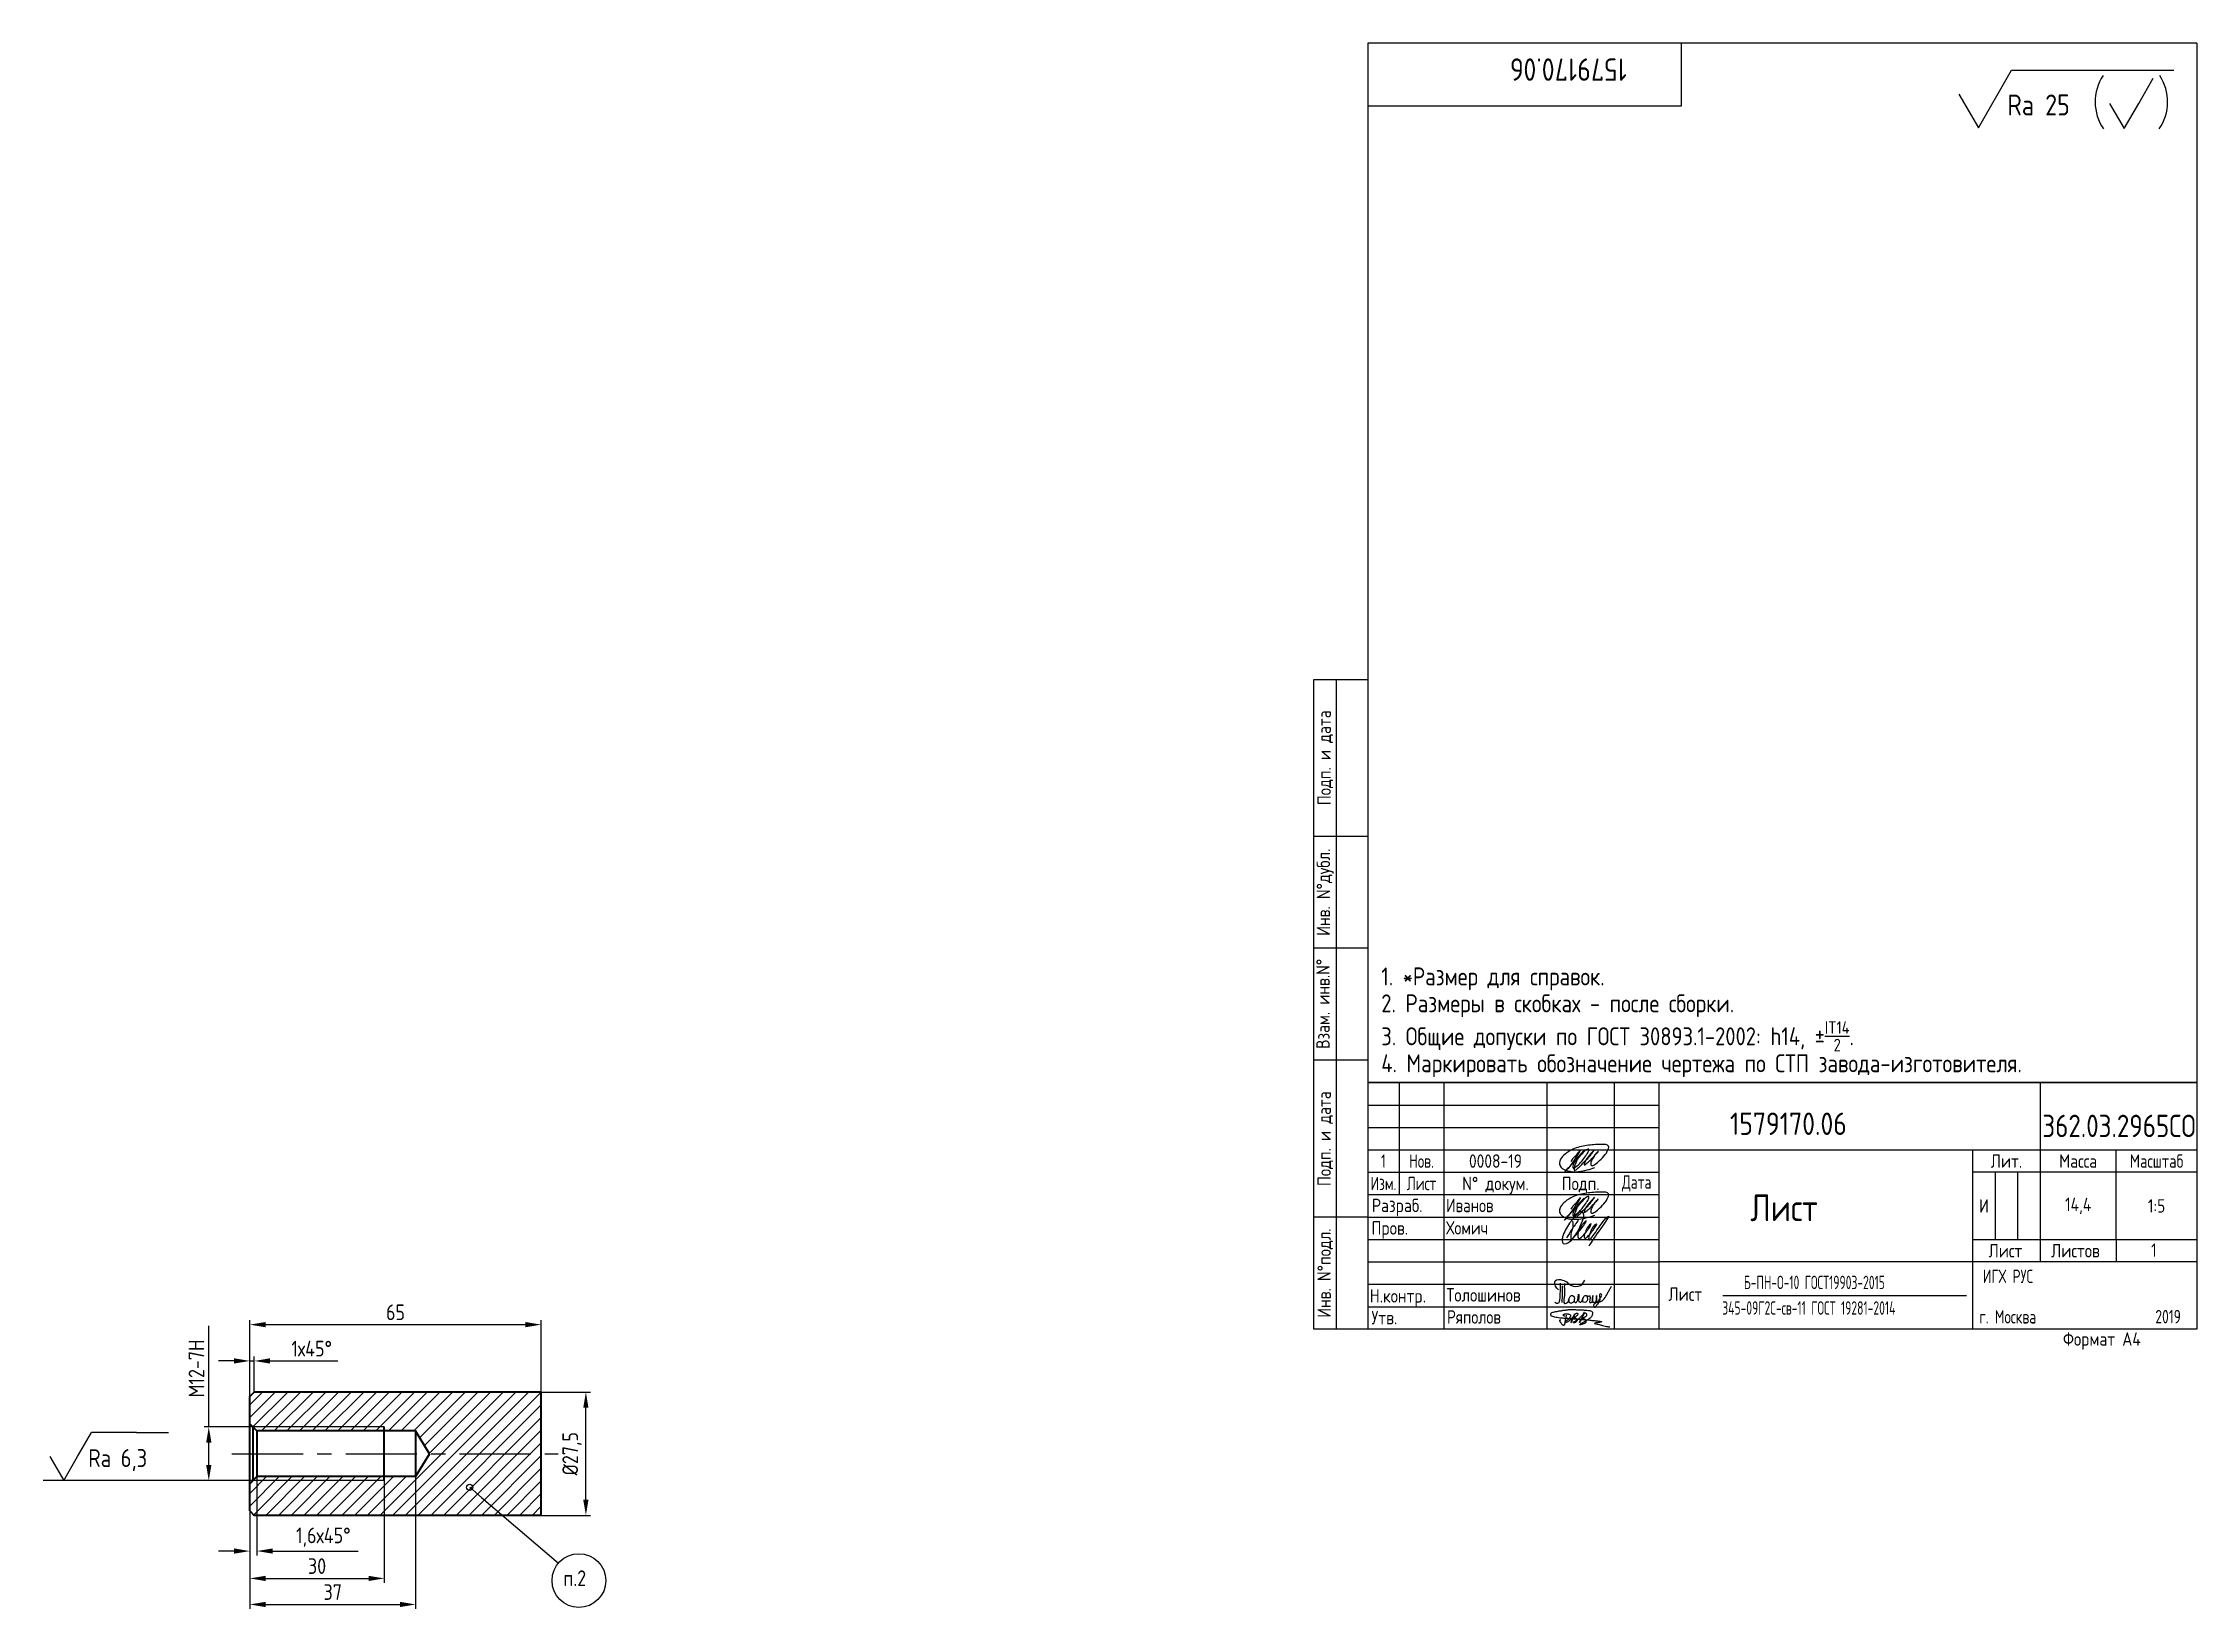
# Model space of a CAD drawing. Header units: millimetres. Extents: x 92 to 573, y 86 to 436.
# The model-space entities are those that its viewports show. They can reach past a viewport. Long polylines and large blocks are cut down to what shows.
import ezdxf
from ezdxf.enums import TextEntityAlignment as Align

# ---------------------------------------------------------------- set-up
doc = ezdxf.new("R2010")
doc.units = ezdxf.units.MM
doc.linetypes.add('CENTER', pattern=[50.8, 31.75, -6.35, 6.35, -6.35])
for name, color, linetype in [('12_SURFACE_FINISH', 7, 'Continuous'), ('Bord', 1, 'Continuous'), ('Cen', 5, 'CENTER'), ('Cont', 6, 'Continuous'), ('Dim', 7, 'Continuous'), ('Text', 3, 'Continuous'), ('Textb', 6, 'Continuous'), ('Подписи', 10, 'Continuous')]:
    doc.layers.add(name, color=color, linetype=linetype)
for name, color, linetype, lineweight in [('AM_5', 3, 'Continuous', 25), ('Con', 6, 'Continuous', 40), ('Основные', 5, 'Continuous', 40)]:
    doc.layers.add(name, color=color, linetype=linetype, lineweight=lineweight)
doc.styles.add('Style1', font='romans.shx', dxfattribs={"width": 0.8})
doc.dimstyles.new('DIMSTYLE_1$0', dxfattribs={"dimtxt": 3.5, "dimasz": 3.5, "dimexe": 1, "dimexo": 0, "dimgap": 1, "dimtad": 1, "dimdec": 1, "dimlfac": 5, "dimtxsty": 'Style1', "dimcen": 0.09, "dimadec": 1, "dimazin": 2, "dimtp": 0.8, "dimtm": 0.8, "dimtfac": 1, "dimtdec": 1, "dimtofl": 0, "dimtmove": 0, "dimatfit": 3, "dimfxl": 1, "dimtolj": 1, "dimarcsym": 0})

# ---------------------------------------------------------------- blocks, each defined once
blk = doc.blocks.new('*D5')
at = {"layer": 'AM_5', "color": 0, "lineweight": -2, "transparency": 16777216}
for p, q in [((129.24, 126.93), (129.24, 149.49)), ((141.24, 126.93), (128.24, 126.93)), ((129.24, 118.43), (129.24, 123.43)), ((139.1, 114.93), (128.24, 114.93))]:
    blk.add_line(p, q, dxfattribs=at)
at = {"layer": 'AM_5', "color": 0, "transparency": 16777216}
for points in [[(128.66, 123.43), (129.83, 123.43), (129.24, 126.93)], [(128.66, 118.43), (129.83, 118.43), (129.24, 114.93)]]:
    blk.add_solid(points, dxfattribs=at)
at = {"layer": 'Defpoints', "color": 0, "transparency": 16777216}
for p in [(129.24, 126.93), (141.24, 126.93), (139.1, 114.93)]:
    blk.add_point(p, dxfattribs=at)
at = {"layer": 'AM_5', "color": 0, "transparency": 16777216, "insert": (126.49, 139.96), "char_height": 3.5, "attachment_point": 5, "rotation": 90, "style": 'Style1'}
blk.add_mtext('\\A1;М12-7Н', dxfattribs=at)
blk = doc.blocks.new('*D6')
at = {"layer": 'AM_5', "color": 0, "lineweight": -2, "transparency": 16777216}
for p, q in [((168.4, 115.83), (168.4, 92.11)), ((138.4, 114.23), (138.4, 92.11)), ((141.9, 93.11), (164.9, 93.11))]:
    blk.add_line(p, q, dxfattribs=at)
at = {"layer": 'AM_5', "color": 0, "transparency": 16777216}
for points in [[(141.9, 93.69), (141.9, 92.53), (138.4, 93.11)], [(164.9, 93.69), (164.9, 92.53), (168.4, 93.11)]]:
    blk.add_solid(points, dxfattribs=at)
at = {"layer": 'Defpoints', "color": 0, "transparency": 16777216}
for p in [(168.4, 115.83), (138.4, 114.23), (168.4, 93.11)]:
    blk.add_point(p, dxfattribs=at)
at = {"layer": 'AM_5', "color": 0, "transparency": 16777216, "insert": (153.4, 95.86), "char_height": 3.5, "attachment_point": 5, "style": 'Style1'}
blk.add_mtext('\\A1;30', dxfattribs=at)
blk = doc.blocks.new('*D7')
at = {"layer": 'AM_5', "color": 0, "lineweight": -2, "transparency": 16777216}
for p, q in [((175.4, 115.83), (175.4, 86.3)), ((138.4, 114.23), (138.4, 86.3)), ((141.9, 87.3), (171.9, 87.3))]:
    blk.add_line(p, q, dxfattribs=at)
at = {"layer": 'AM_5', "color": 0, "transparency": 16777216}
for points in [[(141.9, 87.88), (141.9, 86.71), (138.4, 87.3)], [(171.9, 87.88), (171.9, 86.71), (175.4, 87.3)]]:
    blk.add_solid(points, dxfattribs=at)
at = {"layer": 'Defpoints', "color": 0, "transparency": 16777216}
for p in [(175.4, 115.83), (138.4, 114.23), (175.4, 87.3)]:
    blk.add_point(p, dxfattribs=at)
at = {"layer": 'AM_5', "color": 0, "transparency": 16777216, "insert": (156.9, 90.05), "char_height": 3.5, "attachment_point": 5, "style": 'Style1'}
blk.add_mtext('\\A1;37', dxfattribs=at)
blk = doc.blocks.new('*D8')
at = {"layer": 'AM_5', "color": 0, "lineweight": -2, "transparency": 16777216}
for p, q in [((138.4, 108.18), (138.4, 150.74)), ((141.9, 149.74), (199.9, 149.74)), ((203.4, 108.18), (203.4, 150.74))]:
    blk.add_line(p, q, dxfattribs=at)
at = {"layer": 'AM_5', "color": 0, "transparency": 16777216}
for points in [[(141.9, 150.32), (141.9, 149.16), (138.4, 149.74)], [(199.9, 150.32), (199.9, 149.16), (203.4, 149.74)]]:
    blk.add_solid(points, dxfattribs=at)
at = {"layer": 'Defpoints', "color": 0, "transparency": 16777216}
for p in [(203.4, 149.74), (138.4, 108.18), (203.4, 108.18)]:
    blk.add_point(p, dxfattribs=at)
at = {"layer": 'AM_5', "color": 0, "transparency": 16777216, "insert": (170.9, 152.49), "char_height": 3.5, "attachment_point": 5, "style": 'Style1'}
blk.add_mtext('\\A1;65', dxfattribs=at)
blk = doc.blocks.new('*D9')
at = {"layer": 'AM_5', "color": 0, "lineweight": -2, "transparency": 16777216}
for p, q in [((201.38, 134.68), (214.38, 134.68)), ((213.38, 110.68), (213.38, 131.18)), ((201.38, 107.18), (214.38, 107.18))]:
    blk.add_line(p, q, dxfattribs=at)
at = {"layer": 'AM_5', "color": 0, "transparency": 16777216}
for points in [[(212.79, 131.18), (213.96, 131.18), (213.38, 134.68)], [(212.79, 110.68), (213.96, 110.68), (213.38, 107.18)]]:
    blk.add_solid(points, dxfattribs=at)
at = {"layer": 'Defpoints', "color": 0, "transparency": 16777216}
for p in [(201.38, 134.68), (213.38, 134.68), (201.38, 107.18)]:
    blk.add_point(p, dxfattribs=at)
at = {"layer": 'AM_5', "color": 0, "transparency": 16777216, "insert": (210.29, 120.93), "char_height": 3.5, "attachment_point": 5, "rotation": 90, "style": 'Style1'}
blk.add_mtext('\\A1;%%C27,5', dxfattribs=at)
blk = doc.blocks.new('*D10')
at = {"layer": 'AM_5', "color": 0, "lineweight": -2, "transparency": 16777216}
for p, q in [((134.9, 141.64), (131.4, 141.64)), ((138.4, 126.5), (138.4, 142.64)), ((138.4, 141.64), (139.4, 141.64)), ((139.4, 134.68), (139.4, 142.64)), ((142.9, 141.64), (158, 141.64))]:
    blk.add_line(p, q, dxfattribs=at)
at = {"layer": 'AM_5', "color": 0, "transparency": 16777216}
for points in [[(134.9, 142.23), (134.9, 141.06), (138.4, 141.64)], [(142.9, 142.23), (142.9, 141.06), (139.4, 141.64)]]:
    blk.add_solid(points, dxfattribs=at)
at = {"layer": 'Defpoints', "color": 0, "transparency": 16777216}
for p in [(139.4, 141.64), (139.4, 134.68), (138.4, 126.5)]:
    blk.add_point(p, dxfattribs=at)
at = {"layer": 'AM_5', "color": 0, "transparency": 16777216, "insert": (152.2, 144.39), "char_height": 3.5, "attachment_point": 5, "style": 'Style1'}
blk.add_mtext('\\A1;1х45%%D', dxfattribs=at)
blk = doc.blocks.new('*D11')
at = {"layer": 'AM_5', "color": 0, "lineweight": -2, "transparency": 16777216}
for p, q in [((140, 115.83), (140, 98.21)), ((138.4, 114.23), (138.4, 98.21)), ((134.9, 99.21), (131.4, 99.21)), ((143.5, 99.21), (162.6, 99.21))]:
    blk.add_line(p, q, dxfattribs=at)
at = {"layer": 'AM_5', "color": 0, "transparency": 16777216}
for points in [[(134.9, 99.8), (134.9, 98.63), (138.4, 99.21)], [(143.5, 99.8), (143.5, 98.63), (140, 99.21)]]:
    blk.add_solid(points, dxfattribs=at)
at = {"layer": 'Defpoints', "color": 0, "transparency": 16777216}
for p in [(140, 115.83), (138.4, 114.23), (140, 99.21)]:
    blk.add_point(p, dxfattribs=at)
at = {"layer": 'AM_5', "color": 0, "transparency": 16777216, "insert": (154.8, 102.3), "char_height": 3.5, "attachment_point": 5, "style": 'Style1'}
blk.add_mtext('\\A1;1,6х45%%D', dxfattribs=at)
blk = doc.blocks.new('_DOTBLANK')
at = {"color": 0, "linetype": 'ByBlock'}
blk.add_line((-1, 0), (0, 0), dxfattribs=at)
blk.add_circle((0, 0), 0.2, dxfattribs=at)
blk = doc.blocks.new('A$C63F45750')
at = {"layer": 'Text'}
for points, knots in [([(3.17, 2.37), (3.12, 2.38), (3.04, 2.41), (2.94, 2.5), (2.85, 2.57), (2.79, 2.69), (2.87, 2.77), (2.99, 2.84), (3.16, 2.89), (3.36, 2.93), (3.6, 2.95), (3.82, 2.92), (4.05, 2.87), (4.25, 2.78), (4.45, 2.63), (4.46, 2.42), (4.38, 2.26), (4.28, 2.1), (4.17, 1.94), (4.03, 1.78), (3.89, 1.62), (3.75, 1.52), (3.63, 1.43), (3.49, 1.36), (3.35, 1.3), (3.24, 1.25), (3.16, 1.21), (3.12, 1.15), (3.19, 1.1), (3.27, 1.09), (3.4, 1.07), (3.55, 1.07), (3.72, 1.12), (3.92, 1.19), (4.1, 1.34), (4.26, 1.51), (4.44, 1.65), (4.59, 1.81), (4.74, 1.93), (4.84, 2.04), (4.93, 2.14), (5.07, 2.29), (5.19, 2.53), (5.28, 2.68), (5.35, 2.96), (5.23, 2.66), (5.2, 2.44), (5.04, 2.09), (4.95, 1.81), (4.86, 1.57), (4.75, 1.31), (4.67, 1.12), (4.46, 0.78), (4.62, 1.17), (4.71, 1.45), (4.88, 1.74), (5.01, 2), (5.08, 2.19), (5.19, 2.4), (5.32, 2.58), (5.4, 2.75), (5.52, 2.89), (5.65, 3.04), (5.85, 3.1), (6.02, 3.03), (6.08, 2.87), (6.03, 2.7), (5.9, 2.51), (5.7, 2.37), (5.55, 2.23), (5.4, 2.17), (5.31, 2.12), (5.12, 2.09), (5.35, 2.07), (5.48, 2), (5.64, 1.93), (5.75, 1.8), (5.85, 1.67), (5.89, 1.54), (5.89, 1.37), (5.8, 1.2), (5.63, 1.06), (5.41, 0.94), (5.23, 0.86), (5.02, 0.92), (5.13, 1.1), (5.28, 1.16), (5.44, 1.27), (5.61, 1.36), (5.74, 1.46), (5.86, 1.53), (5.95, 1.61), (6.05, 1.69), (6.15, 1.77), (6.28, 1.87), (6.46, 2.02), (6.65, 2.19), (6.83, 2.37), (6.98, 2.49), (7.11, 2.61), (7.2, 2.74), (7.32, 2.84), (7.42, 2.97), (7.48, 3.08), (7.48, 3.27), (7.34, 3.08), (7.28, 2.94), (7.18, 2.69), (7.1, 2.46), (7, 2.22), (6.93, 1.98), (6.83, 1.78), (6.73, 1.55), (6.67, 1.34), (6.6, 1.14), (6.56, 1.03), (6.39, 0.99), (6.62, 1.33), (6.75, 1.54), (6.93, 1.87), (7.05, 2.08), (7.18, 2.32), (7.33, 2.6), (7.47, 2.89), (7.6, 3.07), (7.79, 3.18), (7.95, 3.01), (8, 2.81), (7.99, 2.62), (7.94, 2.46), (7.83, 2.33), (7.69, 2.22), (7.53, 2.11), (7.37, 2.03), (7.21, 1.99), (7.11, 1.97), (6.89, 1.98), (7.07, 1.94), (7.15, 1.9), (7.27, 1.88), (7.39, 1.84), (7.52, 1.81), (7.62, 1.72), (7.7, 1.62), (7.78, 1.51), (7.83, 1.39), (7.87, 1.26), (7.88, 1.13), (7.86, 0.99), (7.75, 0.88), (7.6, 0.77), (7.4, 0.73), (7.19, 0.66), (6.97, 0.55), (6.71, 0.48), (6.57, 0.44), (6.42, 0.42), (6.52, 0.58), (6.61, 0.64), (6.81, 0.78), (7.06, 0.89), (7.33, 1.04), (7.55, 1.16), (7.7, 1.24), (7.84, 1.32), (7.99, 1.43), (8.21, 1.58), (8.48, 1.76), (8.74, 1.95), (8.97, 2.12), (9.1, 2.29), (9.23, 2.44), (9.3, 2.6), (9.37, 2.74), (9.42, 2.92), (9.45, 3.13), (9.21, 3.48), (8.67, 3.59), (8.09, 3.63), (7.57, 3.66), (7.06, 3.74), (6.57, 3.75), (6.09, 3.74), (5.67, 3.78), (5.28, 3.78), (4.96, 3.81), (4.65, 3.83), (4.31, 3.82), (3.97, 3.79), (3.61, 3.74), (3.22, 3.67), (2.86, 3.66), (2.53, 3.61), (2.18, 3.52), (1.78, 3.54), (1.38, 3.37), (0.96, 3.35), (0.58, 3.24), (0.25, 3.19), (0.03, 3.06), (-0.03, 2.83), (0.02, 2.6), (0.26, 2.38), (0.59, 2.33), (1, 2.2), (1.48, 2.15), (1.93, 2.05), (2.35, 2.02), (2.72, 2.01), (3.11, 1.94), (3.68, 1.94), (4.25, 1.83), (4.91, 1.87), (5.53, 1.76), (6.13, 1.72), (6.73, 1.71), (7.32, 1.62), (7.99, 1.55), (8.64, 1.54), (9.16, 1.46), (9.61, 1.42), (10.03, 1.4), (10.41, 1.32), (10.73, 1.29), (11.01, 1.24), (11.18, 1.23), (11.42, 1.14), (11.18, 1.06), (11.01, 1.03), (10.71, 0.98), (10.37, 0.92), (10.1, 0.91), (9.65, 0.75), (10.22, 0.67), (10.54, 0.59), (11.08, 0.47), (11.61, 0.35), (12.17, 0.15), (12.64, 0.08), (12.98, 0.03), (13.11, 0.01), (13.18, 0)], [0, 0, 0, 0, 0.153866, 0.270441, 0.388867, 0.510533, 0.592156, 0.71333, 0.90842, 1.11344, 1.349254, 1.61246, 1.782219, 2.047249, 2.291879, 2.451528, 2.651081, 2.806158, 3.017979, 3.227348, 3.462381, 3.633009, 3.75766, 3.920516, 4.080796, 4.214529, 4.291786, 4.349969, 4.397594, 4.50822, 4.594826, 4.799244, 4.954392, 5.128468, 5.437537, 5.632649, 5.842485, 6.094987, 6.293219, 6.410959, 6.551192, 6.687808, 7.022147, 7.294342, 7.425356, 7.52079, 7.946481, 8.313051, 8.59833, 8.833695, 9.090496, 9.427695, 9.601191, 9.883219, 10.093306, 10.673943, 10.798776, 10.974628, 11.287247, 11.486184, 11.648652, 11.848902, 12.027194, 12.25348, 12.40059, 12.537783, 12.716293, 12.91523, 13.208551, 13.438489, 13.549668, 13.67779, 13.77127, 13.930001, 14.029091, 14.272112, 14.434836, 14.547084, 14.739051, 14.830983, 15.061241, 15.268922, 15.500489, 15.788979, 15.879568, 16.024283, 16.221854, 16.418714, 16.593102, 16.783247, 16.91018, 17.018213, 17.135263, 17.278205, 17.430482, 17.620087, 17.979626, 18.191789, 18.388716, 18.565718, 18.714854, 18.857929, 19.039974, 19.171375, 19.283034, 19.400085, 19.618058, 19.882245, 20.150781, 20.377854, 20.649532, 20.89723, 21.042543, 21.40016, 21.557817, 21.667145, 21.752781, 21.926256, 22.412297, 22.813145, 22.961412, 23.171289, 23.607257, 23.940428, 24.110007, 24.291214, 24.48084, 24.697609, 24.904078, 25.034245, 25.218018, 25.407651, 25.573473, 25.787447, 25.930292, 26.051316, 26.18846, 26.285312, 26.406799, 26.52425, 26.630463, 26.793722, 26.898606, 27.029313, 27.171012, 27.314101, 27.419918, 27.580557, 27.709367, 27.829268, 28.024364, 28.266961, 28.41242, 28.705761, 28.989137, 29.187748, 29.233768, 29.332802, 29.529535, 29.667094, 30.039923, 30.332117, 30.61061, 30.769982, 30.856778, 31.109923, 31.313488, 31.656425, 32.066331, 32.296628, 32.49714, 32.710276, 32.891468, 33.014834, 33.177747, 33.444503, 33.618009, 34.409008, 34.914636, 35.419802, 35.95397, 36.458179, 36.88069, 37.388403, 37.738353, 38.034261, 38.353468, 38.693154, 39.037638, 39.391136, 39.787481, 40.203773, 40.488977, 40.784975, 41.26625, 41.668005, 42.070065, 42.499388, 42.869834, 43.079573, 43.213439, 43.554591, 43.717296, 44.153724, 44.506336, 45.019111, 45.587859, 45.90191, 46.270392, 46.703958, 47.093115, 47.952647, 48.44014, 49.079253, 49.808223, 50.268654, 50.851051, 51.604831, 52.298429, 52.776925, 53.1907, 53.661988, 54.042386, 54.348524, 54.616841, 54.853814, 54.983777, 55.126096, 55.333328, 55.613101, 56.008732, 56.315809, 56.59982, 56.87931, 57.399251, 57.889617, 58.432507, 59.066698, 59.660314, 59.862668, 60.07277, 60.07277, 60.07277, 60.07277]), ([(2.31, 1.53), (2.26, 1.52), (2.17, 1.51), (2.06, 1.48), (1.93, 1.38), (2.07, 1.25), (2.14, 1.11), (2.26, 0.93), (2.39, 0.72), (2.57, 0.54), (2.71, 0.44), (2.86, 0.4), (3.02, 0.43), (3.14, 0.54), (3.21, 0.79), (3.25, 1.07), (3.31, 1.4), (3.35, 1.67), (3.38, 1.92), (3.47, 2.19), (3.5, 2.43), (3.54, 2.59), (3.56, 2.64)], [0, 0, 0, 0, 0.15847, 0.269731, 0.363591, 0.555514, 0.688037, 0.848606, 1.204359, 1.433632, 1.58673, 1.729549, 1.880686, 2.057874, 2.19169, 2.63505, 2.928153, 3.184121, 3.441863, 3.696117, 4.025873, 4.178055, 4.178055, 4.178055, 4.178055])]:
    blk.add_open_spline(points, degree=3, knots=knots, dxfattribs=at)
blk = doc.blocks.new('A$C4F4A4F5D')
at = {"layer": 'Основные', "lineweight": 25}
for points, knots in [([(0.76, 2.84), (0.53, 3.07), (0.02, 3.58), (-0.25, 5.26), (1.65, 5.12), (2.72, 4.57), (3.71, 3.46), (5.71, 3.44), (6.39, 4.52), (6.67, 4.97)], [0, 0, 0, 0, 0.995549, 2.196439, 3.853213, 4.970011, 6.02292, 8.170898, 9.705386, 9.705386, 9.705386, 9.705386]), ([(1.19, 4.34), (1.17, 3.4), (1.13, 2.06), (0.98, -0.44), (0.2, -0.16), (0.03, -0.03), (0, 0)], [0, 0, 0, 0, 3.274293, 4.654149, 5.171803, 5.30168, 5.30168, 5.30168, 5.30168]), ([(1.58, 3.74), (1.58, 3.25), (1.58, 2.32), (1.61, 1.07), (1.55, 0.31), (1.53, 0)], [0, 0, 0, 0, 1.453969, 2.804084, 3.740223, 3.740223, 3.740223, 3.740223]), ([(2.1, 4.21), (2.1, 3.72), (2.08, 2.67), (2.22, 1.45), (1.71, -0.56), (3.23, 0.14), (3.06, 1.09), (3.85, 1.74), (4.43, 1.17), (4.31, 0.54), (4.11, -0.15), (3.33, -0.21), (3.11, 0.28), (3.13, 0.53), (3.14, 0.66)], [0, 0, 0, 0, 1.402041, 3.063923, 4.415037, 5.298701, 6.374637, 7.087927, 7.603499, 8.330482, 8.911132, 9.613125, 9.996533, 10.366919, 10.366919, 10.366919, 10.366919]), ([(4.28, 0.44), (4.31, 0.37), (4.37, 0.25), (4.41, 0.06), (4.62, -0.05), (5, 0.18), (5.14, 0.84), (5.2, 1.3), (5.31, 2.06), (5.31, 1.17), (5.3, 0.78), (5.2, 0.26), (5.58, -0.01), (5.91, 0.16), (6.08, 0.5), (6.26, 0.9), (6.43, 1.31), (6.72, 1.59), (7.17, 1.58), (7.18, 1.05), (7.31, 0.57), (6.99, 0.02), (6.34, -0.02), (6.17, 0.51), (6.24, 0.79), (6.27, 0.92)], [0, 0, 0, 0, 0.247339, 0.413433, 0.559308, 0.874045, 1.558567, 2.392422, 2.645523, 3.22433, 3.719885, 4.231527, 4.573657, 4.879974, 5.190145, 5.704595, 6.19318, 6.529505, 6.863422, 7.269696, 7.83948, 8.395909, 8.926487, 9.378613, 9.791445, 9.791445, 9.791445, 9.791445]), ([(7.18, 1.27), (7.27, 1.3), (7.44, 1.37), (7.78, 1.56), (7.87, 1.06), (7.83, 0.71), (7.66, -0.05), (8.07, 0.01), (8.43, 0.12), (8.39, 0.68), (8.46, 1.9), (8.39, 0.94), (8.43, 0.6), (8.37, 0.05), (8.74, 0.07), (9.11, -0.03), (9.26, 0.49), (9.33, 0.95), (9.27, 1.34), (9.32, 1.77), (9.28, 0.91), (9.34, 0.6), (9.2, 0.14), (9.65, -0.01), (9.83, 0.61), (10.14, 1.03), (10.6, 1.72), (9.95, 2.11), (9.91, 1.23), (10.07, 0.69), (9.92, 0), (9.35, -0.37), (8.95, -1.56), (8.34, 0.07), (10.28, -0.02), (11.26, 1.1), (11.82, 2.15), (12.24, 3.04), (12.52, 3.46), (12.65, 3.65)], [0, 0, 0, 0, 0.305783, 0.619019, 0.796582, 1.5526, 2.082394, 2.34716, 2.5822, 3.136594, 4.040413, 4.363654, 5.267311, 5.441668, 5.78494, 6.114287, 6.466434, 7.104395, 7.620812, 7.679251, 8.272982, 8.692439, 9.1059, 9.338721, 9.784511, 10.568279, 11.297869, 11.566962, 12.285888, 12.851793, 13.545205, 14.102749, 15.055561, 15.671649, 17.422398, 18.699613, 20.16544, 20.963871, 21.66672, 21.66672, 21.66672, 21.66672])]:
    blk.add_open_spline(points, degree=3, knots=knots, dxfattribs=at)
blk = doc.blocks.new('SYM_68_BL11', base_point=(382.01, 276.36))
at = {"layer": '12_SURFACE_FINISH', "color": 2, "linetype": 'Continuous'}
for p, q in [((361.75, 271.02), (369.18, 283.91)), ((369.18, 283.91), (405.36, 283.91)), ((397.52, 276.47), (400.77, 282.09)), ((357.42, 278.52), (361.75, 271.02)), ((391.02, 276.47), (394.27, 270.84)), ((394.27, 270.84), (397.52, 276.47))]:
    blk.add_line(p, q, dxfattribs=at)
for centre, start, end in [((398.55, 276.79), 146.7128, 214.1116), ((393.23, 276.79), 325.8884, 33.2872)]:
    blk.add_arc(centre, 10.74, start, end, dxfattribs=at)
at = {"layer": '12_SURFACE_FINISH', "color": 2, "linetype": 'Continuous', "style": 'Style1', "width": 0.8}
blk.add_text('Ra 25', height=4.667, dxfattribs=at).set_placement((368.23, 273.79))

msp = doc.modelspace()

# ---------------------------------------------------------------- linework, layer by layer
at = {"color": 7, "linetype": 'Continuous'}
msp.add_circle((211.82264, 92.61535), 6, dxfattribs=at)
at = {"layer": '12_SURFACE_FINISH', "color": 2, "linetype": 'Continuous'}
for p, q in [((99.9732, 120.30683), (103.0899, 125.7051)), ((113.0899, 125.7051), (103.0899, 125.7051)), ((113.0899, 125.7051), (120.25421, 125.7051)), ((93.76176, 120.30683), (96.86748, 114.92756)), ((96.86748, 114.92756), (99.9732, 120.30683))]:
    msp.add_line(p, q, dxfattribs=at)
at = {"layer": 'Bord'}
for p, q in [((387.82555, 198.7423), (452.82555, 198.7423)), ((387.82555, 193.7423), (452.82555, 193.7423)), ((387.82555, 188.7423), (452.82555, 188.7423)), ((527.82555, 183.7423), (527.82555, 168.7423)), ((532.82555, 183.7423), (532.82555, 168.7423)), ((387.82555, 173.7423), (452.82555, 173.7423)), ((387.82555, 168.7423), (452.82555, 168.7423)), ((387.82555, 163.7423), (452.82555, 163.7423)), ((387.82555, 158.7423), (452.82555, 158.7423)), ((387.82555, 153.7423), (452.82555, 153.7423))]:
    msp.add_line(p, q, dxfattribs=at)
at = {"layer": 'Bord', "linetype": 'Continuous'}
for p, q in [((138.39746, 131.8802), (141.19482, 134.67756)), ((138.39746, 129.05177), (144.02325, 134.67756)), ((139.09957, 126.92545), (146.85168, 134.67756)), ((141.03011, 126.02756), (149.68011, 134.67756)), ((143.85853, 126.02756), (152.50853, 134.67756)), ((146.68696, 126.02756), (155.33696, 134.67756)), ((149.51539, 126.02756), (158.16539, 134.67756)), ((152.34381, 126.02756), (160.99381, 134.67756)), ((155.17224, 126.02756), (163.82224, 134.67756)), ((158.00067, 126.02756), (166.65067, 134.67756)), ((160.8291, 126.02756), (169.4791, 134.67756)), ((163.65752, 126.02756), (172.30752, 134.67756)), ((166.48595, 126.02756), (175.13595, 134.67756)), ((167.43494, 107.17756), (194.93494, 134.67756)), ((169.31438, 126.02756), (177.96438, 134.67756)), ((170.26337, 107.17756), (197.76337, 134.67756)), ((172.1428, 126.02756), (180.7928, 134.67756)), ((173.09179, 107.17756), (200.59179, 134.67756)), ((174.97123, 126.02756), (183.62123, 134.67756)), ((175.92022, 107.17756), (203.39746, 134.6548)), ((176.29909, 124.527), (186.44966, 134.67756)), ((177.3607, 122.76018), (189.27809, 134.67756)), ((178.42231, 120.99336), (192.10651, 134.67756)), ((178.74865, 107.17756), (203.39746, 131.82637)), ((168.39746, 126.92756), (139.09746, 126.92756)), ((181.57707, 107.17756), (203.39746, 128.99795)), ((184.4055, 107.17756), (203.39746, 126.16952)), ((187.23393, 107.17756), (203.39746, 123.34109)), ((190.06236, 107.17756), (203.39746, 120.51267)), ((138.39746, 112.08121), (142.14381, 115.82756)), ((138.39746, 109.25278), (144.97224, 115.82756)), ((139.27406, 107.30096), (147.80067, 115.82756)), ((141.9791, 107.17756), (150.6291, 115.82756)), ((144.80752, 107.17756), (153.45752, 115.82756)), ((147.63595, 107.17756), (156.28595, 115.82756)), ((150.46438, 107.17756), (159.11438, 115.82756)), ((153.2928, 107.17756), (161.9428, 115.82756)), ((156.12123, 107.17756), (164.77123, 115.82756)), ((158.94966, 107.17756), (167.59966, 115.82756)), ((161.77809, 107.17756), (170.42809, 115.82756)), ((164.60651, 107.17756), (173.25651, 115.82756)), ((192.89078, 107.17756), (203.39746, 117.68424)), ((168.39746, 114.92756), (139.09746, 114.92756)), ((195.71921, 107.17756), (203.39746, 114.85581)), ((198.54764, 107.17756), (203.39746, 112.02738)), ((201.37606, 107.17756), (203.39746, 109.19896))]:
    msp.add_line(p, q, dxfattribs=at)
at = {"layer": 'Cen', "linetype": 'CENTER', "ltscale": 0.5}
msp.add_line((134.39746, 120.92756), (207.17962, 120.92756), dxfattribs=at)
at = {"layer": 'Con', "linetype": 'Continuous'}
for p, q in [((138.39746, 133.67756), (139.39746, 134.67756)), ((203.39746, 134.67756), (139.39746, 134.67756)), ((203.39746, 107.17756), (203.39746, 134.67756)), ((138.39746, 108.17756), (138.39746, 133.67756)), ((139.99746, 126.02756), (138.39746, 127.62756)), ((139.09746, 126.92756), (139.09746, 114.92756)), ((139.99746, 126.02756), (139.99746, 115.82756)), ((175.39746, 126.02756), (139.99746, 126.02756)), ((168.39746, 114.92756), (168.39746, 126.92756)), ((175.39746, 126.02756), (175.39746, 115.82756)), ((178.46185, 120.92756), (175.39746, 126.02756)), ((178.46185, 120.92756), (175.39746, 115.82756)), ((139.99746, 115.82756), (138.39746, 114.22756)), ((175.39746, 115.82756), (139.99746, 115.82756)), ((138.39746, 108.17756), (139.39746, 107.17756)), ((203.39746, 107.17756), (139.39746, 107.17756))]:
    msp.add_line(p, q, dxfattribs=at)
at = {"layer": 'Cont'}
for p, q in [((572.82555, 435.7423), (387.82555, 435.7423)), ((387.82555, 435.7423), (387.82555, 148.7423)), ((457.82555, 421.7423), (457.82555, 435.7423)), ((572.82555, 435.7423), (572.82555, 148.7423)), ((572.82555, 435.7423), (572.82555, 148.7423)), ((387.82555, 421.7423), (457.82555, 421.7423)), ((375.82555, 148.7423), (375.82555, 293.7423)), ((375.82555, 293.7423), (387.82555, 293.7423)), ((380.82555, 148.7423), (380.82555, 293.7423)), ((375.82555, 258.7423), (387.82555, 258.7423)), ((387.82555, 233.7423), (375.82555, 233.7423)), ((387.82555, 208.7423), (375.82555, 208.7423)), ((387.82555, 203.7423), (572.82555, 203.7423)), ((572.82555, 203.7423), (387.82555, 203.7423)), ((394.82555, 203.7423), (394.82555, 178.7423)), ((404.82555, 203.7423), (404.82555, 148.7423)), ((427.82555, 148.7423), (427.82555, 203.7423)), ((442.82555, 203.7423), (442.82555, 148.7423)), ((452.82555, 148.7423), (452.82555, 203.7423)), ((537.82555, 203.7423), (537.82555, 168.7423)), ((452.82555, 188.7423), (572.82555, 188.7423)), ((522.82555, 148.7423), (522.82555, 188.7423)), ((554.82555, 168.7423), (554.82555, 188.7423)), ((387.82555, 183.7423), (452.82555, 183.7423)), ((572.82555, 183.7423), (522.82555, 183.7423)), ((452.82555, 178.7423), (387.82555, 178.7423)), ((387.82555, 173.7423), (375.82555, 173.7423)), ((522.82555, 168.7423), (572.82555, 168.7423)), ((537.82555, 168.7423), (537.82555, 163.7423)), ((554.82555, 168.7423), (554.82555, 163.7423)), ((572.82555, 163.7423), (452.82555, 163.7423)), ((387.82555, 148.7423), (375.82555, 148.7423)), ((572.82555, 148.7423), (387.82555, 148.7423))]:
    msp.add_line(p, q, dxfattribs=at)
at = {"layer": 'Dim', "linetype": 'Continuous'}
msp.add_lwpolyline([(190.12351, 111.18023), (207.26353, 96.51594)], dxfattribs=at)
at = {"layer": 'Text'}
for p, q in [((467.04022, 156.26085), (521.4472, 156.26085)), ((129.24381, 114.92756), (92.27124, 114.92756))]:
    msp.add_line(p, q, dxfattribs=at)
at = {"layer": 'Подписи'}
for points, knots in [([(436.11581, 188.5402), (435.62467, 188.09261), (434.76615, 187.31021), (433.95781, 186.02404), (433.46841, 185.1659), (433.70001, 184.52506), (434.39847, 185.05493), (435.00481, 185.53695), (435.91364, 186.55954), (436.58709, 187.61755), (437.04685, 188.2564), (437.25656, 189.03947), (436.52113, 188.73506), (435.96257, 188.31124), (435.34053, 187.47882), (434.66093, 186.80395), (434.30392, 185.99302), (433.9713, 185.19943), (433.87131, 184.64699), (433.91399, 184.0432), (434.64128, 184.53274), (435.32052, 185.25541), (436.62512, 186.52194), (437.50809, 187.4592), (438.8961, 189.35468), (436.8787, 187.05359), (436.50805, 186.5639), (435.96609, 185.21205), (437.33447, 186.24144), (437.69684, 186.6543), (439.77446, 188.98057), (438.32831, 187.42538), (437.94896, 186.61664), (437.44615, 185.80839), (437.75425, 185.01555), (438.76696, 185.6565), (439.64701, 186.38916), (440.66969, 187.44313), (441.33863, 188.45034), (441.93157, 189.9476), (439.0907, 189.9892), (436.81267, 189.77671), (433.83723, 189.18472), (431.94894, 187.94318), (430.85428, 186.8749), (430.48508, 185.71791), (430.96545, 184.65291), (432.0187, 184.14039), (433.34354, 183.83118), (434.93602, 183.84964), (436.7311, 184.21054), (437.92897, 184.60009), (438.51136, 184.78949)], [0, 0, 0, 0, 1.975500306, 3.45326559, 4.599681839, 4.791472675, 5.145237556, 6.497384605, 7.664272163, 9.094306348, 10.114998139, 10.459761625, 10.811562389, 11.792041669, 12.959743151, 13.767675586, 14.660412484, 15.605030616, 16.245448012, 16.572031282, 16.925794956, 18.146900725, 20.185043749, 21.789330901, 22.951009477, 24.626743207, 26.592473741, 27.035557867, 27.450584409, 30.017364013, 31.457811988, 32.594832804, 33.885024293, 34.804490363, 35.192074372, 35.984440545, 37.373067966, 39.207781561, 40.06655275, 41.248724109, 42.851981204, 46.196804805, 49.40549821, 51.422830485, 52.958606535, 53.906710412, 54.859511175, 56.175895297, 57.248918869, 58.950608516, 60.891135083, 62.727304008, 62.727304008, 62.727304008, 62.727304008]), ([(433.23729, 186.16447), (433.3924, 186.45165), (433.74895, 187.11175), (434.55512, 187.65477), (435.81798, 189.5991), (433.61213, 185.99632), (432.96825, 185.13592), (431.15874, 183.02185), (433.31251, 185.64673), (434.21367, 186.38283), (434.72016, 186.79655)], [0, 0, 0, 0, 0.949687048, 2.182955251, 3.211933756, 5.84389753, 8.089362944, 9.295303231, 11.182263931, 13.603818439, 13.603818439, 13.603818439, 13.603818439]), ([(436.11581, 177.9211), (435.62467, 177.47351), (434.76615, 176.69111), (433.95781, 175.40494), (433.46841, 174.5468), (433.70001, 173.90596), (434.39847, 174.43583), (435.00481, 174.91785), (435.91364, 175.94044), (436.58709, 176.99845), (437.04685, 177.6373), (437.25656, 178.42037), (436.52113, 178.11596), (435.96257, 177.69214), (435.34053, 176.85972), (434.66093, 176.18485), (434.30392, 175.37392), (433.9713, 174.58033), (433.87131, 174.02789), (433.91399, 173.4241), (434.64128, 173.91364), (435.32052, 174.63631), (436.62512, 175.90284), (437.50809, 176.8401), (438.8961, 178.73558), (436.8787, 176.43449), (436.50805, 175.9448), (435.96609, 174.59295), (437.33447, 175.62234), (437.69684, 176.0352), (439.77446, 178.36147), (438.32831, 176.80628), (437.94896, 175.99754), (437.44615, 175.18929), (437.75425, 174.39645), (438.76696, 175.0374), (439.64701, 175.77006), (440.66969, 176.82403), (441.33863, 177.83124), (441.93157, 179.3285), (439.0907, 179.3701), (436.81267, 179.15761), (433.83723, 178.56562), (431.94894, 177.32408), (430.85428, 176.2558), (430.48508, 175.09881), (430.96545, 174.03381), (432.0187, 173.52129), (433.34354, 173.21207), (434.93602, 173.23054), (436.7311, 173.59144), (437.92897, 173.98099), (438.51136, 174.17039)], [0, 0, 0, 0, 1.975500306, 3.45326559, 4.599681839, 4.791472675, 5.145237556, 6.497384605, 7.664272163, 9.094306348, 10.114998139, 10.459761625, 10.811562389, 11.792041669, 12.959743151, 13.767675586, 14.660412484, 15.605030616, 16.245448012, 16.572031282, 16.925794956, 18.146900725, 20.185043749, 21.789330901, 22.951009477, 24.626743207, 26.592473741, 27.035557867, 27.450584409, 30.017364013, 31.457811988, 32.594832804, 33.885024293, 34.804490363, 35.192074372, 35.984440545, 37.373067966, 39.207781561, 40.06655275, 41.248724109, 42.851981204, 46.196804805, 49.40549821, 51.422830485, 52.958606535, 53.906710412, 54.859511175, 56.175895297, 57.248918869, 58.950608516, 60.891135083, 62.727304008, 62.727304008, 62.727304008, 62.727304008]), ([(433.23729, 175.54537), (433.3924, 175.83255), (433.74895, 176.49265), (434.55512, 177.03567), (435.81798, 178.98), (433.61213, 175.37722), (432.96825, 174.51682), (431.15874, 172.40275), (433.31251, 175.02763), (434.21367, 175.76373), (434.72016, 176.17745)], [0, 0, 0, 0, 0.949687048, 2.182955251, 3.211933756, 5.84389753, 8.089362944, 9.295303231, 11.182263931, 13.603818439, 13.603818439, 13.603818439, 13.603818439]), ([(433.53567, 172.85773), (433.57592, 172.27176), (433.66172, 171.02264), (432.91231, 169.94149), (433.2442, 168.65929), (434.5557, 170.02441), (434.99045, 171.24392), (435.80313, 173.05301), (436.26112, 174.21033), (435.51496, 175.20595), (434.04192, 173.96651), (432.73491, 172.34025), (431.45863, 170.13172), (431.12144, 168.54444), (431.5111, 167.37529), (433.12204, 168.33551), (434.22972, 169.73411), (435.45012, 171.11447), (436.21614, 172.16597), (436.85713, 173.38962), (435.84258, 172.25149), (435.17213, 171.39391), (434.6511, 170.3887), (434.6999, 168.6434), (436.05821, 169.59495), (436.52188, 170.47124), (437.21358, 171.19944), (438.02529, 172.77584), (436.52314, 171.19603), (436.39733, 170.27577), (436.01941, 169.48473), (436.27465, 168.85476), (437.1563, 169.5877), (437.72266, 170.26146), (438.28775, 171.11656), (439.2778, 172.57197), (438.18156, 171.7588), (437.75631, 171.04959), (437.35009, 170.04522), (437.06493, 169.32032), (437.17806, 168.27479), (438.90348, 170.73207), (439.68233, 171.8007), (440.76258, 173.33349), (442.42858, 174.80282), (438.69381, 169.6575), (437.59589, 167.98662), (437.13456, 167.28455)], [0, 0, 0, 0, 1.694376966, 3.611890917, 4.077359619, 4.604469689, 7.711907399, 8.884557533, 10.55302054, 11.020313355, 12.085944086, 14.869426907, 18.302411864, 19.195025135, 19.797311789, 21.447957278, 22.845763011, 25.833595744, 26.383868712, 27.255354831, 28.272530553, 28.907971966, 30.992725245, 31.763238088, 32.806058307, 34.265896805, 35.053158787, 36.169869736, 37.377204315, 38.774686828, 39.574428494, 39.857370912, 40.446900593, 41.989310952, 42.846158013, 44.082313995, 44.701210218, 45.674293985, 46.914255686, 47.749725636, 48.212139625, 49.32338038, 53.08453821, 54.488932814, 54.794149945, 59.27381712, 62.52012026, 62.52012026, 62.52012026, 62.52012026]), ([(434.87886, 173.18688), (434.34541, 172.42477), (433.40733, 171.08458), (432.55858, 169.68629), (432.19248, 169.08315)], [0, 0, 0, 0, 2.789819436, 4.905952056, 4.905952056, 4.905952056, 4.905952056])]:
    msp.add_open_spline(points, degree=3, knots=knots, dxfattribs=at)

# ---------------------------------------------------------------- block references
at = {"layer": '12_SURFACE_FINISH', "color": 2, "linetype": 'Continuous'}
msp.add_blockref('SYM_68_BL11', (544.32128, 422.16972), dxfattribs=at)
at = {"layer": 'Cont'}
msp.add_blockref('A$C63F45750', (428.63176, 149.23796), dxfattribs=at)
at = {"layer": 'Dim', "linetype": 'Continuous', "xscale": 3.500000000000001, "yscale": 3.500000000000001, "zscale": 3.500000000000001, "rotation": 139.45107682002484}
msp.add_blockref('_DOTBLANK', (187.46403, 113.45557), dxfattribs=at)
at = {"layer": 'Подписи'}
msp.add_blockref('A$C4F4A4F5D', (429.58724, 154.6888), dxfattribs=at)

# ---------------------------------------------------------------- texts
at = {"color": 2, "linetype": 'Continuous', "style": 'Style1', "width": 0.8}
msp.add_text('п.2', height=3.5, dxfattribs=at).set_placement((208.33284, 91.40925))
at = {"layer": '12_SURFACE_FINISH', "color": 2, "linetype": 'Continuous', "style": 'Style1', "width": 0.8}
msp.add_text('Ra 6,3', height=4, dxfattribs=at).set_placement((102.36349, 117.96723))
at = {"layer": 'Text', "style": 'Style1', "width": 0.8}
for s, p in [('Подп. и дата', (378.32555, 276.2423)), ('Инв. N%%dдубл.', (378.32555, 246.2423)), ('Взам. инв.N%%d ', (377.82377, 222.12188)), ('Подп. и дата', (378.32555, 191.2423)), ('Инв. N%%dподл.', (378.32555, 161.2423))]:
    msp.add_text(s, height=3, rotation=90, dxfattribs=at).set_placement(p, align=Align.MIDDLE)
at = {"layer": 'Text', "style": 'Style1'}
for s, height, width, p in [('1579170.06', 5, 0.8, (468.64058, 192.07703)), ('Разpаб.', 3, 0.8, (388.74527, 174.84416)), ('Иванов', 3, 0.77, (405.31184, 174.84106)), ('Лист', 6, 0.8, (473.18869, 172.8262)), ('Пpов.', 3, 0.8, (388.66149, 169.81994)), ('Хомич', 3, 0.77, (405.31184, 169.84106)), ('Б-ПН-О-10 ГОСТ19903-2015', 3, 0.6, (471.7408, 157.66414)), ('Н.контp.', 3, 0.8, (388.28827, 154.66354)), ('Толошинов', 3, 0.8, (405.37984, 154.87645)), ('Лист', 3, 0.8, (454.90707, 155.04256)), ('345-09Г2С-св-11 ГОСТ 19281-2014', 3, 0.6, (466.92097, 151.96025)), ('Утв.', 3, 0.8, (388.66149, 149.80679)), ('Ряполов', 3, 0.77, (405.51043, 149.95445)), ('г. Москва', 3, 0.7, (524.28072, 149.99453)), ('Фоpмат А4', 3, 0.8, (542.93403, 145.02934))]:
    msp.add_text(s, height=height, dxfattribs=dict(at, width=width)).set_placement(p)
at = {"layer": 'Text', "style": 'Style1', "width": 0.593724}
msp.add_text('362.03.2965СО', height=5, dxfattribs=at).set_placement((538.33968, 191.58961), (572.54951, 191.58961), align=Align.FIT)
at = {"layer": 'Text', "style": 'Style1'}
for s, width, p in [('1', 0.7, (391.32555, 186.2423)), ('Нов.', 0.7, (399.82555, 186.2423)), ('0008-19', 0.8, (416.32555, 186.2423)), ('Лит.', 0.8, (530.32555, 186.2423)), ('Масса', 0.8, (546.32555, 186.2423)), ('Масштаб', 0.75, (563.82555, 186.2423)), ('Изм.', 0.7, (391.32555, 181.2423)), ('Лист', 0.7, (399.82555, 181.2423)), ('N%%d докум.', 0.8, (416.32555, 181.2423)), ('Подп.', 0.8, (435.32555, 181.2423)), ('Лист', 0.8, (530.09739, 166.2423)), ('Листов', 0.8, (545.72451, 166.2423))]:
    msp.add_text(s, height=3, dxfattribs=dict(at, width=width)).set_placement(p, align=Align.MIDDLE_CENTER)
at = {"layer": 'Text', "style": 'Style1', "width": 0.7}
for s, p in [('Дата', (447.82555, 181.2423)), ('ИГХ РУС', (530.66375, 160.53316))]:
    msp.add_text(s, height=3, dxfattribs=at).set_placement(p, align=Align.MIDDLE)
at = {"layer": 'Text', "linetype": 'Continuous', "insert": (390.85073, 229.44921), "char_height": 4, "width": 211.2299328, "attachment_point": 1, "line_spacing_factor": 0.9, "style": 'Style1'}
msp.add_mtext('\\A1;1. *Размер для справок.\\P2. Размеры в скобках - после сборки.\\P3. Общие допуски по ГОСТ 30893.1-2002: h14, ±{\\H0.7x;\\SIT14/2;}.\\P4. Маркировать обозначение чертежа по СТП завода-изготовителя.', dxfattribs=at)
at = {"layer": 'Text', "style": 'Style1', "width": 0.8}
for tag, text, p in [('14,4', '', (546.32555, 176.2423)), ('И', 'И', (525.31102, 176.2423)), ('1:5', '', (563.82555, 176.2423))]:
    msp.add_attdef(tag, text=text, height=3, dxfattribs=at).set_placement(p, align=Align.MIDDLE)
msp.add_attdef('1', text='', height=3, dxfattribs=at).set_placement((563.22951, 166.37216), align=Align.MIDDLE_CENTER)
at = {"layer": 'Text', "style": 'Style1', "width": 0.7}
msp.add_attdef('2019', (563.55205, 150.02993), '', height=3, dxfattribs=at)
at = {"layer": 'Textb', "style": 'Style1', "width": 0.8}
msp.add_text('1579170.06', height=5, rotation=180, dxfattribs=at).set_placement((445.62049, 432.32156))

# ---------------------------------------------------------------- dimensions: what is measured, and where the dimension line sits
at = {"layer": 'AM_5'}
for base, p1, p2, picture, middle in [((203.39746, 149.74052), (138.39746, 108.17756), (203.39746, 108.17756), '*D8', (170.89746, 152.49052)), ((168.39746, 93.10843), (138.39746, 114.22756), (168.39746, 115.82756), '*D6', (153.39746, 95.85843)), ((175.39746, 87.29735), (138.39746, 114.22756), (175.39746, 115.82756), '*D7', (156.89746, 90.04735))]:
    dim = msp.add_linear_dim(base=base, p1=p1, p2=p2, dimstyle='DIMSTYLE_1$0', override={"dimdec": 4, "dimlfac": 1, "dimtofl": 1}, dxfattribs=at)
    dim.commit()
    dim.dimension.update_dxf_attribs({"geometry": picture, "text_midpoint": middle})
for base, p1, p2, text, picture, middle in [((129.24381, 126.92756), (139.09746, 114.92756), (141.24381, 126.92756), 'М<>-7Н', '*D5', (126.49381, 139.9609)), ((213.37606, 134.67756), (201.37606, 107.17756), (201.37606, 134.67756), '%%C<>', '*D9', (210.29273, 120.92756))]:
    dim = msp.add_linear_dim(base=base, p1=p1, p2=p2, angle=90, text=text, dimstyle='DIMSTYLE_1$0', override={"dimdec": 4, "dimlfac": 1, "dimpost": '', "dimtofl": 1}, dxfattribs=at)
    dim.commit()
    dim.dimension.update_dxf_attribs({"geometry": picture, "text_midpoint": middle})
for base, p1, p2, override, picture, middle in [((139.39746, 141.64297), (138.39746, 126.49768), (139.39746, 134.67756), {"dimdec": 4, "dimlfac": 1, "dimpost": '', "dimtofl": 1}, '*D10', (152.19746, 144.39297)), ((139.99746, 99.213), (138.39746, 114.22756), (139.99746, 115.82756), {"dimdec": 4, "dimlfac": 1}, '*D11', (154.79746, 102.29633))]:
    dim = msp.add_linear_dim(base=base, p1=p1, p2=p2, text='<>х45%%D', dimstyle='DIMSTYLE_1$0', override=override, dxfattribs=at)
    dim.commit()
    dim.dimension.update_dxf_attribs({"geometry": picture, "text_midpoint": middle})

doc.saveas('drawing.dxf')
